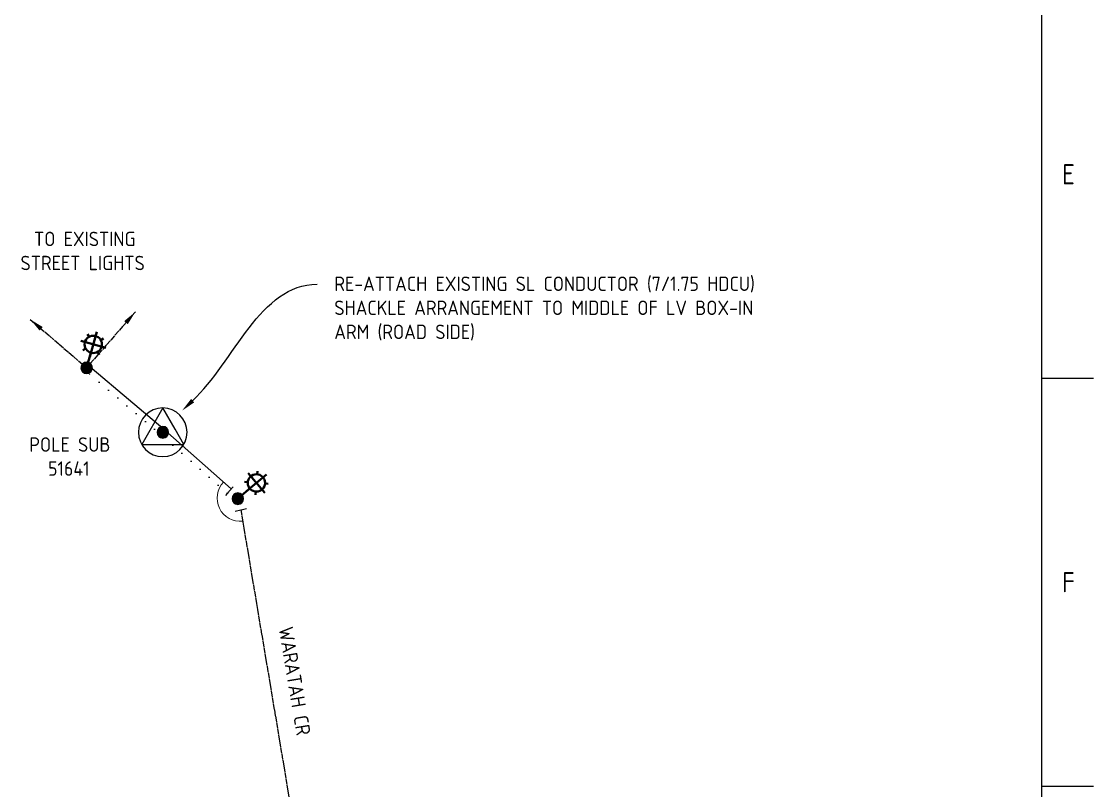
# Paper-space layout 'Sheet 2' of a CAD drawing. Header units: metres. Extents: x -31 to 813, y -3 to 583.
# Drawn here: x 626.9 to 812.8, y 147.9 to 281.3 of the extents above; entities that cross this region are included whole.
import ezdxf
from ezdxf import colors
from ezdxf.entities.mleader import LeaderData, LeaderLine
from ezdxf.enums import TextEntityAlignment as Align
from ezdxf.math import Vec2, Vec3

# ---------------------------------------------------------------- set-up
doc = ezdxf.new("R2010")
doc.units = ezdxf.units.M
doc.linetypes.add('Cable Exist OH', pattern=[1, 1, 0])
doc.linetypes.add('DOTX2', pattern=[0.5, 0, -0.5])
doc.layers.get('0').update_dxf_attribs({"color": 6})
for name, color, linetype in [('_User Miscellaneous1', 7, 'Continuous'), ('_User Miscellaneous5', 7, 'Continuous'), ('A0', 7, 'Continuous'), ('Equip_SP_SL_EXT', 7, 'Continuous'), ('Mains_LV_EXT', 7, 'Continuous'), ('Mains_SL_EXT', 7, 'Continuous'), ('Notes', 7, 'Continuous'), ('Sub_SP_TR_HV_LV_EXT', 7, 'Continuous'), ('SupportsOH_SP_TR_HV_LV_SL_EXT', 7, 'Continuous'), ('SupportsUG_SP_EXT', 7, 'Continuous')]:
    doc.layers.add(name, color=color, linetype=linetype)
doc.styles.add('iecARIAL', font='arial.ttf', dxfattribs={"height": 2})
doc.styles.add('iecISOCP', font='isocp.shx')
doc.styles.add('POLE_LABEL', font='arial.ttf')
doc.styles.get("Standard").update_dxf_attribs({"font": 'isocp.shx'})
doc.dimstyles.get("Standard").update_dxf_attribs({"dimtxt": 0.18, "dimasz": 0.18, "dimexe": 0.18, "dimexo": 0.0625, "dimgap": 0.09, "dimtad": 0, "dimtih": 1, "dimtoh": 1, "dimdec": 4, "dimzin": 0, "dimdsep": 46, "dimtxsty": 'Standard', "dimcen": 0.09, "dimadec": 0, "dimazin": 0, "dimtfac": 1, "dimtdec": 4, "dimtofl": 0, "dimtmove": 0, "dimatfit": 3, "dimfxl": 1, "dimtolj": 1, "dimtzin": 0, "dimarcsym": 0})

# ---------------------------------------------------------------- blocks, each defined once
blk = doc.blocks.new('A1_FRAME_TITLE')
at = {"layer": 'Notes', "color": 3, "linetype": 'Continuous'}
blk.add_line((824.37, 5.97), (824.37, 574.39), dxfattribs=at)
at = {"layer": 'Notes', "linetype": 'Continuous'}
for p, q in [((824.35, 219.43), (833.35, 219.43)), ((824.35, 148.68), (833.35, 148.68))]:
    blk.add_line(p, q, dxfattribs=at)
blk.add_attdef('DRAFT_NUM', (29.9, 23.29), '', height=2.5, rotation=90)
at = {"layer": 'Notes', "color": 7, "style": 'iecISOCP'}
for s, p in [('E', (827.87, 253.06)), ('F', (827.87, 182.31))]:
    blk.add_text(s, height=3.5, dxfattribs=at).set_placement(p)
at = {"layer": 'Notes', "color": 7, "style": 'iecISOCP', "flags": 8}
blk.add_attdef('VERSION_NO', text='', height=2.5, rotation=90, dxfattribs=at).set_placement((302.04, 43.81), align=Align.MIDDLE_CENTER)
at = {"layer": 'Notes', "color": 7, "style": 'iecISOCP'}
for tag, p in [('CAP_NO', (513.19, 43.46)), ('IE_NUM', (513.05, 37.81)), ('REF_No_1', (335.24, 32.31)), ('REF_1', (362.52, 32.31)), ('GEN_WO', (441.71, 31.76)), ('HV_SWITCH', (513.46, 32.16)), ('REF_No_2', (335.24, 26.31)), ('REF_2', (362.52, 26.31)), ('OH_WO', (441.71, 25.81)), ('UBD_REF', (513.05, 25.83)), ('REF_No_3', (335.24, 20.31)), ('REF_3', (362.52, 20.31)), ('UG_WO', (441.71, 20.05)), ('GIS_MAP_No', (513.05, 20.04)), ('REF_No_4', (335.24, 14.31)), ('REF_4', (362.52, 14.31)), ('SUB_WO', (441.71, 13.81)), ('HV_OP_DIAG', (513.33, 14.2)), ('LGA', (512.95, 7.78))]:
    blk.add_attdef(tag, p, '', height=2.5, dxfattribs=at)
at = {"layer": 'Notes', "style": 'iecISOCP'}
for tag, p in [('T1', (684.37, 39.47)), ('T2', (684.37, 34.35)), ('T3', (684.37, 28.92)), ('T4', (684.37, 23.66)), ('T5', (684.37, 18.23)), ('T6', (684.37, 12.97))]:
    blk.add_attdef(tag, text='', height=3.5, dxfattribs=at).set_placement(p, align=Align.CENTER)
at = {"layer": 'Notes', "color": 7, "style": 'iecISOCP'}
for tag, p in [('scale', (567.76, 33.27)), ('DRAWN', (567.76, 24.93)), ('DATE', (567.76, 16.88)), ('DESIGN', (605.62, 9.15)), ('CHD', (567.76, 8.37))]:
    blk.add_attdef(tag, text='', height=2.5, dxfattribs=at).set_placement(p, align=Align.CENTER)
at = {"layer": 'Notes', "color": 4, "style": 'iecISOCP'}
blk.add_attdef('NUM', text='', height=7, dxfattribs=at).set_placement((792.37, 20.12), align=Align.MIDDLE_CENTER)
at = {"layer": 'Notes', "color": 1, "style": 'iecISOCP'}
blk.add_attdef('REV', text='', height=5, dxfattribs=at).set_placement((820.05, 17.1), align=Align.CENTER)
at = {"layer": 'Notes', "color": 7, "style": 'iecISOCP'}
for tag, p in [('NS', (790.71, 8.12)), ('SHTS', (805.41, 8.12))]:
    blk.add_attdef(tag, text='', height=2.5, dxfattribs=at).set_placement(p, align=Align.MIDDLE)
at = {"layer": 'Notes', "style": 'iecISOCP'}
blk.add_attdef('ExportID', (9.08, 2.39), '', height=2.5, dxfattribs=at)
at = {"layer": 'Notes', "style": 'iecISOCP', "flags": 1}
for tag, p in [('ProjectType', (14.17, -26.8)), ('ProjectNumber', (23.56, -26.82)), ('DrawingNumber', (35.51, -26.8)), ('ProjectDescription', (47.56, -26.83)), ('ExportDate', (60.28, -26.79)), ('ExportUserName', (69.15, -26.8)), ('DesignerCompanyName', (81.48, -26.79)), ('ExportAreaOfInterest', (97.1, -26.81)), ('GIS_SUCCESS', (112, -26.78)), ('CAD_SUCCESS', (121.79, -26.78)), ('DEPOTCODE', (132.11, -26.88)), ('ExportCategories', (140.08, -26.8)), ('Comments', (154.38, -26.88))]:
    blk.add_attdef(tag, p, '', height=1, dxfattribs=at)
blk = doc.blocks.new('SUB_POLE_EXT')
blk.add_wipeout([(0, 4.22), (0.42, 4.2), (0.83, 4.14), (1.21, 4.05), (1.62, 3.9), (1.99, 3.72), (2.35, 3.51), (2.68, 3.26), (2.99, 2.99), (3.28, 2.66), (3.52, 2.34), (3.76, 1.92), (3.9, 1.62), (4.04, 1.23), (4.18, 0.63), (4.22, 0), (4.18, -0.61), (4.06, -1.15), (3.9, -1.62), (3.58, -2.24), (3.22, -2.73), (2.97, -3.01), (2.68, -3.26), (2.36, -3.5), (2, -3.72), (1.64, -3.89), (1.25, -4.03), (0.82, -4.14), (0.42, -4.2), (0, -4.22), (-0.41, -4.2), (-0.8, -4.15), (-1.21, -4.05), (-1.62, -3.9), (-1.99, -3.73), (-2.35, -3.51), (-2.68, -3.26), (-2.96, -3.02), (-3.23, -2.72), (-3.51, -2.35), (-3.71, -2.01), (-3.91, -1.6), (-4.05, -1.21), (-4.16, -0.76), (-4.22, -0.14), (-4.21, 0.39), (-4.14, 0.83), (-4.03, 1.27), (-3.9, 1.63), (-3.71, 2.02), (-3.5, 2.37), (-3.28, 2.67), (-2.99, 2.99), (-2.68, 3.27), (-2.33, 3.52), (-1.98, 3.73), (-1.63, 3.9), (-1.2, 4.05), (-0.78, 4.15), (-0.4, 4.21)])
blk.add_line((2.16, 0.48), (2.16, 0.48, 0))
blk.add_lwpolyline([(-4.22, 0, 1), (4.22, 0, 1)], format="xyb", close=True)
blk.add_lwpolyline([(2.14, 0.52), (0, 4.22), (-3.66, -2.11), (3.66, -2.11)], close=True)
for tag, height, flags, p in [('ASSET_NUM', 3.5, 8, (2, 2)), ('STREET_CODE', 0.2, 9, (1.5, 0)), ('SECONDARY_VOLTAGE', 0.2, 9, (1.5, -1.6)), ('STATE', 0.2, 9, (1.5, -1.8)), ('CONSTRUCTED_VOLTAGE', 0.2, 9, (1.5, -0.2)), ('NO_PHASES', 0.2, 9, (1.5, -0.4)), ('OPERATING_VOLTAGE', 0.2, 9, (1.5, -0.6)), ('OPERATED_BY', 0.2, 9, (1.5, -0.8)), ('MAINTAINED_BY', 0.2, 9, (1.5, -1)), ('ORIENTATION', 0.2, 9, (1.5, -1.2)), ('OWNED_BY', 0.2, 9, (1.5, -1.4)), ('SUBSTATION_TYPE', 0.2, 9, (1.5, -2)), ('STREETNAME', 0.2, 9, (1.5, -2.8)), ('SUBURB', 0.2, 9, (1.5, -3)), ('Z', 0.2, 1, (1.5, -3.4)), ('USAGE', 0.2, 9, (1.5, -2.2)), ('LEGEND', 0.2, 9, (1.5, -2.4)), ('LOCATION', 0.2, 9, (1.5, -2.6)), ('NOTES', 0.2, 9, (1.5, -3.2))]:
    blk.add_attdef(tag, text='', height=height, dxfattribs=dict(flags=flags)).set_placement(p, align=Align.MIDDLE_LEFT)
blk = doc.blocks.new('SL_LANTERN_EXT')
at = {"lineweight": 40}
for p, q in [((-1.46, 5.68), (-1.06, 5.28)), ((0, 1.97), (0, 6.47)), ((1.46, 5.68), (1.06, 5.28)), ((-2.25, 4.22), (2.25, 4.22)), ((-1.46, 2.76), (-1.06, 3.16)), ((0, 0), (0, 2.72)), ((1.46, 2.76), (1.06, 3.16))]:
    blk.add_line(p, q, dxfattribs=at)
blk.add_circle((0, 4.22), 1.5, dxfattribs=at)
at = {"style": 'iecARIAL', "flags": 8}
blk.add_attdef('ASSET_NUM', (1.5, 1.5), '', height=2.5, dxfattribs=at)
for tag, p, height, flags in [('CONSTRUCTED_VOLTAGE', (0.98, -0.65), 0.2, 9), ('CONTROL_TYPE', (0.98, -0.85), 0.2, 9), ('LANTERN_PURPOSE', (0.98, -1.05), 0.2, 9), ('LANTERN_TYPE', (0.98, -1.25), 0.2, 9), ('NO_PHASES', (0.98, -1.45), 0.2, 9), ('OPERATING_VOLTAGE', (0.98, -1.65), 0.2, 9), ('ORIENTATION', (0.98, -1.85), 0.2, 9), ('OWNED_BY', (0.98, -2.05), 0.2, 9), ('LNUMBER', (2.18, -3.25), 2.5, 8), ('STATE', (0.98, -2.25), 0.2, 9), ('USAGE', (0.98, -2.45), 0.2, 9), ('CEXIST', (0.98, -2.65), 0.2, 9), ('CNEW', (0.98, -2.85), 0.2, 9), ('CNUMBER', (0.98, -3.05), 0.2, 9), ('CREMOVE', (0.98, -3.25), 0.2, 9), ('CREPLACE', (0.98, -3.45), 0.2, 9), ('LKINGHEIGHT', (0.98, -3.65), 0.2, 9), ('LBRACKET', (0.98, -3.85), 0.2, 9), ('LBRACKETVOCAB', (0.98, -4.05), 0.2, 9), ('LCATEGORY', (0.98, -4.25), 0.2, 9), ('LCHARGE1', (0.98, -4.45), 0.2, 9), ('LCHARGE1PERCENT', (0.98, -4.65), 0.2, 9), ('LCHARGE2', (0.98, -4.85), 0.2, 9), ('LCHARGE2PERCENT', (0.98, -5.05), 0.2, 9), ('LCHARGE3', (0.98, -5.25), 0.2, 9), ('LCHARGE3PERCENT', (0.98, -5.45), 0.2, 9), ('LEXIST', (0.98, -5.65), 0.2, 9), ('LLAMP', (0.98, -5.85), 0.2, 9), ('LLAMPVOCAB', (0.98, -6.05), 0.2, 9), ('LMAST', (0.98, -6.25), 0.2, 9), ('LMASTVOCAB', (0.98, -6.45), 0.2, 9), ('LNEW', (0.98, -6.65), 0.2, 9), ('LANTNUMBER', (0.98, -6.85), 0.2, 9), ('LOUTREACH', (0.98, -7.25), 0.2, 9), ('LOUTREACHVOCAB', (0.98, -7.45), 0.2, 9), ('STREETNAME', (0.98, -9.25), 0.2, 9), ('SUBURB', (0.98, -9.45), 0.2, 1), ('LRATECODE', (0.98, -7.65), 0.2, 9), ('LREMOVE', (0.98, -7.85), 0.2, 9), ('LREPLACE', (0.98, -8.05), 0.2, 9), ('LTYPE', (0.98, -8.25), 0.2, 9), ('LTYPEVOCAB', (0.98, -8.45), 0.2, 9), ('LEGEND', (0.98, -8.65), 0.2, 9), ('LOCATION', (0.98, -8.85), 0.2, 9), ('NOTES', (0.98, -9.05), 0.2, 9)]:
    blk.add_attdef(tag, p, '', height=height, dxfattribs=dict(flags=flags))
blk = doc.blocks.new('POLE_EXT')
blk.add_hatch(color=256).paths.add_polyline_path([(-1, 0, 1), (1, 0, 1)])
blk.add_lwpolyline([(-1, 0, 1), (1, 0, 1)], format="xyb", close=True)
for tag, height, flags, p in [('pNumber', 2.5, 8, (-17.84, 2.07)), ('OWNED_BY', 0.2, 9, (1.35, -0.4)), ('PARENT', 0.2, 9, (1.35, -0.6)), ('SPECIAL_USE', 0.2, 9, (1.35, -0.8)), ('STATE', 0.2, 9, (1.35, -1)), ('USAGE', 0.2, 9, (1.35, -1.2)), ('cLV', 0.2, 9, (1.35, -1.4)), ('hDepth', 0.2, 9, (1.35, -1.6)), ('hDia', 0.2, 9, (1.35, -1.8)), ('cHV', 0.2, 9, (1.35, -2)), ('LBRACKET', 0.2, 9, (1.35, -2.2)), ('LExisting', 0.2, 9, (1.35, -2.4)), ('LANTNUMBER', 0.2, 9, (1.35, -2.6)), ('LOther', 0.2, 9, (1.35, -2.8)), ('LRemove', 0.2, 9, (1.35, -3)), ('LEGEND', 0.2, 9, (1.35, -3.2)), ('cLinedev', 0.2, 9, (1.35, -3.4)), ('LOCATION', 0.2, 9, (1.35, -3.6)), ('pExisting', 0.2, 9, (1.35, -3.8)), ('PFNUMBER', 0.2, 9, (1.35, -4)), ('NEWPFNUMBER', 0.2, 9, (1.35, -4.2)), ('pFooting', 0.2, 9, (1.35, -4.4)), ('pNew', 0.2, 9, (1.35, -4.6)), ('pRelocate', 0.2, 9, (1.35, -5)), ('pRemove', 0.2, 9, (1.35, -5.2)), ('pReplace', 0.2, 9, (1.35, -5.4)), ('pStay', 0.2, 9, (1.35, -5.6)), ('pType', 0.2, 9, (1.35, -5.8)), ('cspan', 0.2, 9, (1.35, -6)), ('STREETNAME', 0.2, 9, (1.35, -6.2)), ('SUBURB', 0.2, 9, (1.35, -6.4)), ('NOTES', 0.2, 9, (1.35, -6.6)), ('MAINTAINED_BY', 0.2, 9, (1.36, -6.81)), ('OPERATED_BY', 0.2, 9, (1.36, -7.01))]:
    blk.add_attdef(tag, text='', height=height, dxfattribs=dict(flags=flags)).set_placement(p, align=Align.MIDDLE_LEFT)
at = {"style": 'POLE_LABEL'}
for tag, height, flags, p in [('ASSET_NUM', 2.5, 8, (2, 2)), ('STRUCTURE_PLANT_NUMBER', 0.2, 9, (1.35, 0.03)), ('STREET_CODE', 0.2, 9, (1.35, -0.2))]:
    blk.add_attdef(tag, text='', height=height, dxfattribs=dict(at, flags=flags)).set_placement(p, align=Align.MIDDLE_LEFT)
at = {"flags": 1}
blk.add_attdef('Z', (1.35, -7.33), '', height=0.2, dxfattribs=at)

psp = doc.layouts.new('Sheet 2')

# ---------------------------------------------------------------- linework, layer by layer
at = {"layer": 'Mains_LV_EXT', "linetype": 'Continuous', "lineweight": 18}
psp.add_lwpolyline([(661.908, 201.417, 0.6978606), (665.225, 194.656, 0.6509317)], format="xyb", dxfattribs=at)
at = {"layer": 'Mains_SL_EXT', "linetype": 'Cable Exist OH'}
for q in [(675.624, 132.656), (664.896, 196.618), (664.896, 196.618)]:
    psp.add_line((664.896, 196.618), q, dxfattribs=at)
for points in [[(663.556, 200.627), (662.232, 199.129)], [(663.928, 196.366), (665.864, 196.87)]]:
    psp.add_lwpolyline(points, dxfattribs=at)

# ---------------------------------------------------------------- block references
at = {"layer": 'Equip_SP_SL_EXT'}
for p, rotation in [((638.165, 221.244), 344.3101696611675), ((664.392, 198.553), 310.2644208171256)]:
    psp.add_blockref('SL_LANTERN_EXT', p, dxfattribs=dict(at, rotation=rotation))
at = {"layer": 'SupportsOH_SP_TR_HV_LV_SL_EXT'}
for p in [(638.165, 221.244), (664.392, 198.553)]:
    psp.add_blockref('POLE_EXT', p, dxfattribs=at)
at = {"layer": 'SupportsUG_SP_EXT'}
psp.add_blockref('A1_FRAME_TITLE', (-20.549, 0), dxfattribs=at)

# ---------------------------------------------------------------- texts
at = {"layer": '_User Miscellaneous5', "char_height": 2.5, "attachment_point": 1}
for s, width, heights, insert in [('\\pi4.11;TO EXISTING \\P\\pi1.761;STREET LIGHTS', 25.96999, [19.281], (624.933, 244.846)), ('\\pi3.6691;POLE SUB\\P\\pi6.9191;51641', 21.08814, [0], (624.556, 209.19))]:
    psp.add_mtext_dynamic_manual_height_columns(s, width=width, gutter_width=4, heights=heights, dxfattribs=dict(at, insert=insert))
at = {"layer": '_User Miscellaneous5', "insert": (673.77, 177.296), "char_height": 2.5, "attachment_point": 1, "rotation": 279.52152}
psp.add_mtext_dynamic_manual_height_columns('\\pi0.79407;WARATAH CR', width=21.08814, gutter_width=4, heights=[0], dxfattribs=at)

# ---------------------------------------------------------------- leaders
at = {"layer": 'Mains_SL_EXT', "linetype": 'Cable Exist OH'}
for points in [[(646.626, 230.96), (638.165, 221.244)], [(628.388, 229.634), (638.165, 221.244)]]:
    psp.add_leader(points, dimstyle='Standard', override={"dimasz": 2.5}, dxfattribs=at)

# ---------------------------------------------------------------- next in the draw order: block references
at = {"layer": 'Sub_SP_TR_HV_LV_EXT'}
psp.add_blockref('SUB_POLE_EXT', (651.37, 210.065), dxfattribs=at)

# ---------------------------------------------------------------- next in the draw order: linework, layer by layer
at = {"layer": 'A0', "color": 2, "linetype": 'DOTX2', "ltscale": 4, "flags": 128}
psp.add_lwpolyline([(662.563, 199.503), (651.043, 209.687), (637.842, 220.863)], dxfattribs=at)
at = {"layer": 'A0', "color": 3}
psp.add_lwpolyline([(663.225, 200.253), (651.697, 210.443), (639.149, 221.067)], dxfattribs=at)

# ---------------------------------------------------------------- next in the draw order: block references
at = {"layer": 'SupportsOH_SP_TR_HV_LV_SL_EXT', "zscale": 0.75}
psp.add_blockref('POLE_EXT', (651.37, 210.065), dxfattribs=at)

# ---------------------------------------------------------------- next in the draw order: leaders
at = {"layer": '_User Miscellaneous1', "color": 7}
ml = psp.add_multileader_mtext('Standard', dxfattribs=at)
ml.set_content('{\\C0;RE-ATTACH EXISTING SL CONDUCTOR (7/1.75 HDCU) SHACKLE ARRANGEMENT TO MIDDLE OF LV BOX-IN ARM (ROAD SIDE) }', color=7)
ml.set_leader_properties()
ml.build(insert=Vec2(0, 0))
ml.multileader.update_dxf_attribs({"leader_type": 2, "arrow_head_size": 2.5})
ctx = ml.context
ctx.base_point, ctx.char_height, ctx.arrow_head_size, ctx.landing_gap_size, ctx.plane_origin = Vec3(678.12, 235.758), 2.5, 2.5, 3, Vec3(888.343, 346.8)
notes = []
notes.append((ctx, [(0, (1, 1, 0), (670.12, 235.758), (1, 0), 8, [(0, [(654.732, 213.84)], 0, [])])]))
ctx.mtext.insert, ctx.mtext.width, ctx.mtext.defined_height, ctx.mtext.flow_direction = Vec3(681.12, 237.071), 77.57817, 9.01, 5
for ctx, leaders in notes:
    for number, flags, end, landing, length, lines in leaders:
        leader = LeaderData()
        leader.index, (leader.has_last_leader_line, leader.has_dogleg_vector, leader.attachment_direction) = number, flags
        leader.last_leader_point, leader.dogleg_vector, leader.dogleg_length = Vec3(end), Vec3(landing), length
        for number, points, colour, breaks in lines:
            line = LeaderLine()
            line.index, line.vertices, line.color, line.breaks = number, Vec3.list(points), colors.encode_raw_color(colour), breaks
            leader.lines.append(line)
        ctx.leaders.append(leader)

doc.saveas('drawing.dxf')
